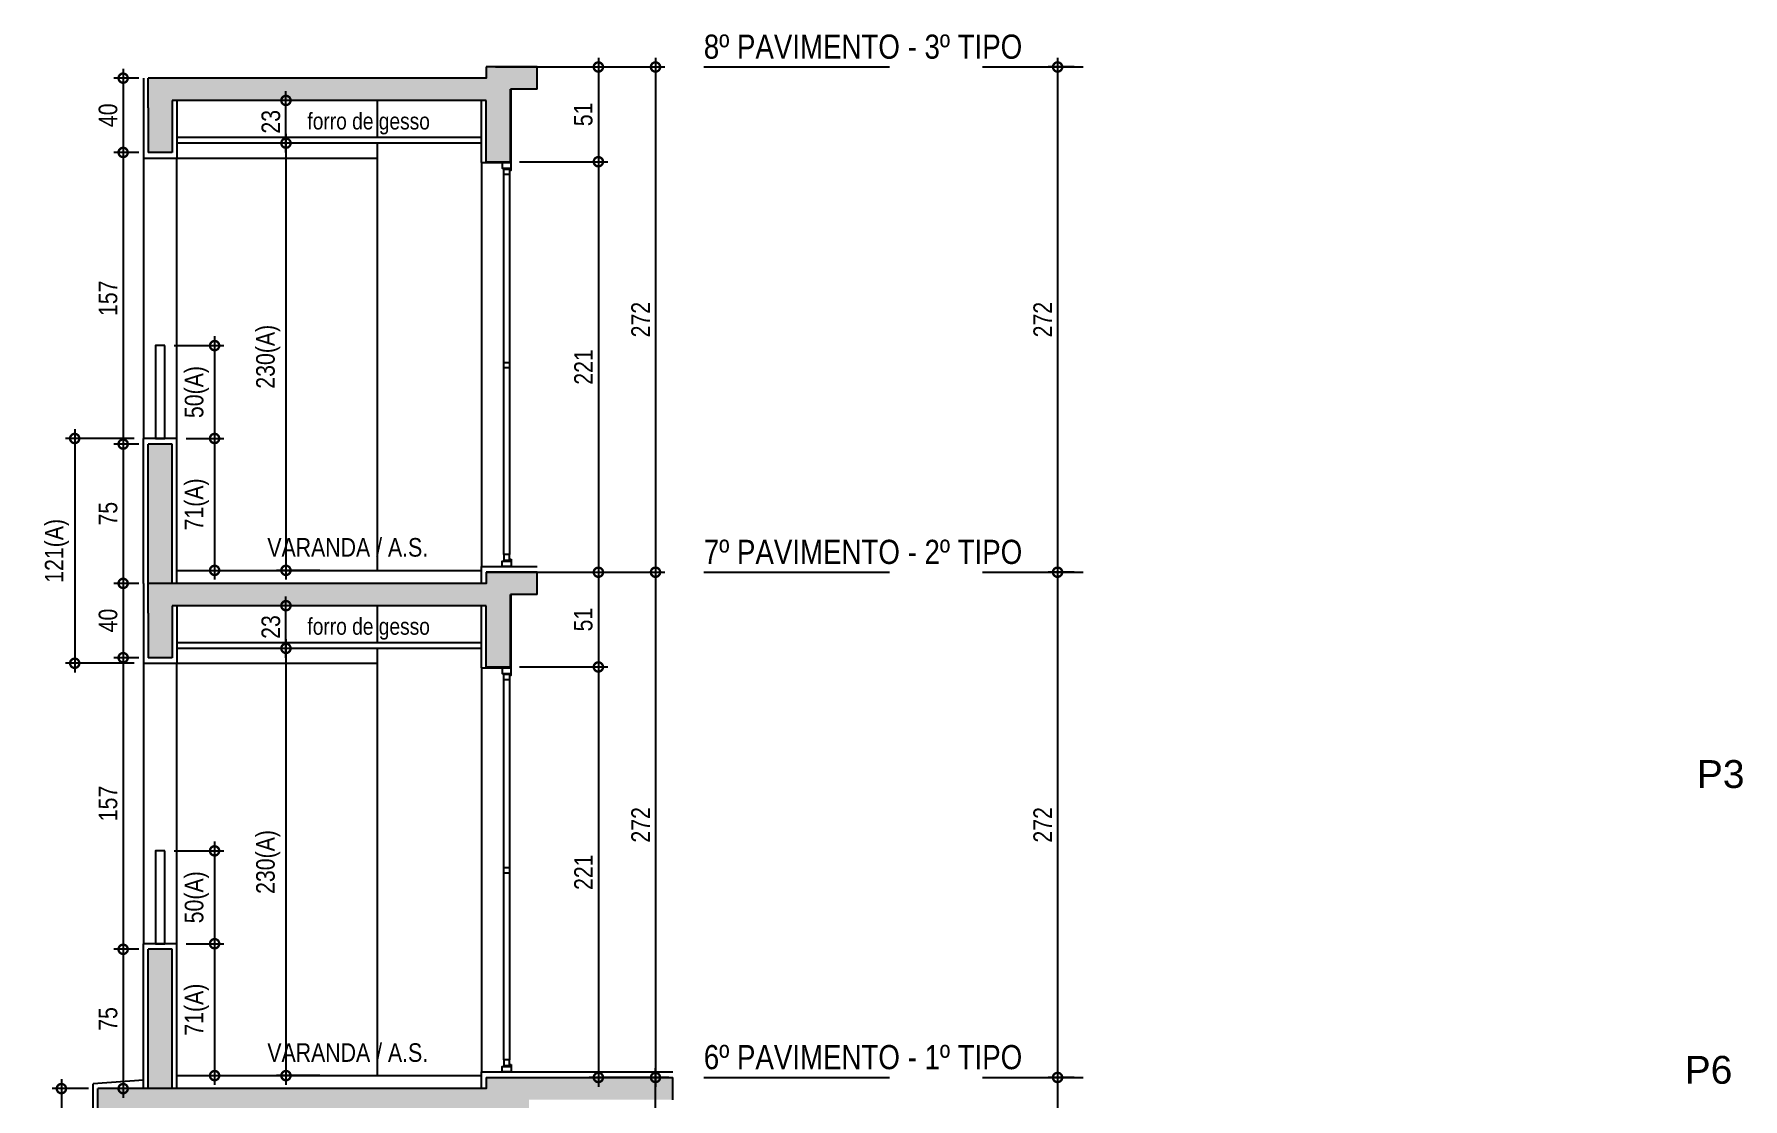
# Model space of a CAD drawing. Header units: millimetres. Extents: x -123 to 570, y -34 to 184.
# Drawn here: x 27.77 to 36.97, y -28.99 to -23.26 of the extents above; entities that cross this region are included whole.
import ezdxf
from ezdxf.enums import TextEntityAlignment as Align

# ---------------------------------------------------------------- set-up
doc = ezdxf.new("R2010")
doc.units = ezdxf.units.MM
doc.linetypes.add('DASHEDX2', pattern=[1.5, 1, -0.5])
for name, color, linetype in [('AR-CAIXILHO', 1, 'Continuous'), ('ARQ-ALV ACAB', 4, 'Continuous'), ('ARQ-ALV OSSO', 5, 'Continuous'), ('ARQ-AUX', 7, 'Continuous'), ('ARQ-AUX1', 1, 'Continuous'), ('ARQ-CAX', 1, 'Continuous'), ('ARQ-DIM', 2, 'Continuous'), ('ARQ-PRJ', 7, 'DASHEDX2'), ('ARQ-TXT', 2, 'Continuous'), ('ES-CORTE', 2, 'Continuous'), ('TIPO$0$9', 232, 'Continuous')]:
    doc.layers.add(name, color=color, linetype=linetype)
doc.styles.add('Adesa', font='ARIALN.TTF')
doc.styles.add('TIPO$0$Standard', font='arial.ttf')
doc.dimstyles.new('ADESA 1-0050', dxfattribs={"dimtxt": 0.1, "dimasz": 0.1, "dimexe": 0.05, "dimexo": 0.05, "dimgap": 0.03, "dimtad": 1, "dimdec": 1, "dimlfac": 100, "dimzin": 12, "dimtxsty": 'Adesa', "dimblk": 'DOTSMALL', "dimcen": 1, "dimdle": 0.05, "dimclrd": 1, "dimclre": 1, "dimclrt": 256, "dimazin": 3, "dimtm": 1e-09, "dimtfac": 1, "dimtdec": 1, "dimtmove": 1, "dimatfit": 0, "dimldrblk": 'DOTSMALL', "dimfxl": 0.8, "dimtvp": 2, "dimtolj": 1, "dimtzin": 0, "dimarcsym": 0})

# ---------------------------------------------------------------- blocks, each defined once
blk = doc.blocks.new('TIPO')
at = {"layer": 'TIPO$0$9', "linetype": 'Continuous', "style": 'TIPO$0$Standard'}
for s, p in [('P6', (-36.6548, 28.9107, 0)), ('P3', (-36.7204, 27.3183, 0))]:
    blk.add_text(s, height=0.15, rotation=180, dxfattribs=at).set_placement(p)
blk = doc.blocks.new('_DotSmall')
at = {"color": 0, "linetype": 'ByBlock', "const_width": 0.5}
blk.add_lwpolyline([(-0.0625, 0, 1), (0.0625, 0, 1)], format="xyb", close=True, dxfattribs=at)
blk = doc.blocks.new('*D640')
at = {"layer": 'Defpoints', "color": 0, "transparency": 16777216}
for p in [(30.3336, -23.9468, 0), (30.5044, -26.1568), (30.8074, -26.1568)]:
    blk.add_point(p, dxfattribs=at)
at = {"layer": 'ES-CORTE', "color": 1, "lineweight": -2, "transparency": 16777216}
for p, q in [((30.8074, -23.8968), (30.8074, -26.2068)), ((30.3836, -23.9468), (30.8574, -23.9468)), ((30.5544, -26.1568), (30.8574, -26.1568))]:
    blk.add_line(p, q, dxfattribs=at)
at = {"layer": 'ES-CORTE', "color": 1, "lineweight": -2, "transparency": 16777216, "xscale": 0.1, "yscale": 0.1, "zscale": 0.1}
for p, rotation in [((30.8074, -23.9468), 90), ((30.8074, -26.1568), 270)]:
    blk.add_blockref('_DotSmall', p, dxfattribs=dict(at, rotation=rotation))
at = {"layer": 'ES-CORTE', "transparency": 16777216, "insert": (30.7272, -25.0518), "char_height": 0.1, "attachment_point": 5, "rotation": 90, "style": 'Adesa'}
blk.add_mtext('\\A1;221', dxfattribs=at)
blk = doc.blocks.new('*D641')
at = {"layer": 'Defpoints', "color": 0, "transparency": 16777216}
for p in [(30.2036, -23.4368, 0), (30.3336, -23.9468, 0), (30.8074, -23.9468)]:
    blk.add_point(p, dxfattribs=at)
at = {"layer": 'ES-CORTE', "color": 1, "lineweight": -2, "transparency": 16777216}
for p, q in [((30.2536, -23.4368), (30.8574, -23.4368)), ((30.8074, -23.3868), (30.8074, -23.9968)), ((30.3836, -23.9468), (30.8574, -23.9468))]:
    blk.add_line(p, q, dxfattribs=at)
at = {"layer": 'ES-CORTE', "color": 1, "lineweight": -2, "transparency": 16777216, "xscale": 0.1, "yscale": 0.1, "zscale": 0.1}
for p, rotation in [((30.8074, -23.4368), 90), ((30.8074, -23.9468), 270)]:
    blk.add_blockref('_DotSmall', p, dxfattribs=dict(at, rotation=rotation))
at = {"layer": 'ES-CORTE', "transparency": 16777216, "insert": (30.7263, -23.6918), "char_height": 0.1, "attachment_point": 5, "rotation": 90, "style": 'Adesa'}
blk.add_mtext('\\A1;51', dxfattribs=at)
blk = doc.blocks.new('*U639')
at = {"color": 7, "linetype": 'ByBlock', "ltscale": 0.5}
for p, q in [((-0.01, 2.1404), (-0.01, 0.0646)), ((-0.04, 0.0646), (-0.04, 1.07))]:
    blk.add_line(p, q, dxfattribs=at)
blk.add_lwpolyline([(-0.04, 1.1), (-0.04, 2.1104)], dxfattribs=at)
at = {"layer": 'AR-CAIXILHO'}
for p, q in [((-0.05, 2.1454, 0), (-0.005, 2.1454, 0)), ((-0.05, 2.1454, 0), (-0.005, 2.1454, 0)), ((-0.045, 2.1454, 0), (-0.005, 2.1454, 0)), ((-0.05, 0.0296, 0), (-0.005, 0.0296, 0)), ((-0.05, 0.0296, 0), (-0.005, 0.0296, 0)), ((-0.045, 0.0296, 0), (-0.005, 0.0296, 0))]:
    blk.add_line(p, q, dxfattribs=at)
for points in [[(0, 2.1354), (0, 2.175), (0, 2.175), (0, 2.175), (-0.05, 2.175), (-0.05, 2.175), (-0.05, 2.175), (-0.05, 2.1454), (-0.05, 2.1454), (-0.005, 2.1454), (-0.005, 2.1354), (0, 2.1354), (0, 2.1354), (0, 2.1354)], [(0, 0.0396), (0, 0), (0, 0), (0, 0), (-0.05, 0), (-0.05, 0), (-0.05, 0), (-0.05, 0.0296), (-0.05, 0.0296), (-0.005, 0.0296), (-0.005, 0.0396), (0, 0.0396), (0, 0.0396), (0, 0.0396)]]:
    blk.add_lwpolyline(points, dxfattribs=at)
at = {"layer": 'AR-CAIXILHO', "color": 1}
for points in [[(-0.04, 2.1404), (-0.01, 2.1404), (-0.01, 2.1104), (-0.04, 2.1104)], [(-0.04, 1.1), (-0.01, 1.1), (-0.01, 1.07), (-0.04, 1.07)], [(-0.04, 0.0346), (-0.01, 0.0346), (-0.01, 0.0646), (-0.04, 0.0646)]]:
    blk.add_lwpolyline(points, close=True, dxfattribs=at)
at = {"layer": 'ARQ-CAX'}
for points in [[(-0.04, 2.1404), (-0.01, 2.1404)], [(-0.04, 0.0346), (-0.01, 0.0346)]]:
    blk.add_lwpolyline(points, dxfattribs=at)
blk = doc.blocks.new('*D648')
at = {"layer": 'Defpoints', "color": 0, "transparency": 16777216}
for p in [(30.8011, -23.4368, 0), (30.7059, -26.1568, 0), (31.1148, -26.1568)]:
    blk.add_point(p, dxfattribs=at)
at = {"layer": 'ES-CORTE', "color": 1, "lineweight": -2, "transparency": 16777216}
for p, q in [((30.8511, -23.4368), (31.1648, -23.4368)), ((31.1148, -23.3868), (31.1148, -26.2068)), ((30.7559, -26.1568), (31.1648, -26.1568))]:
    blk.add_line(p, q, dxfattribs=at)
at = {"layer": 'ES-CORTE', "color": 1, "lineweight": -2, "transparency": 16777216, "xscale": 0.1, "yscale": 0.1, "zscale": 0.1}
for p, rotation in [((31.1148, -23.4368), 90), ((31.1148, -26.1568), 270)]:
    blk.add_blockref('_DotSmall', p, dxfattribs=dict(at, rotation=rotation))
at = {"layer": 'ES-CORTE', "transparency": 16777216, "insert": (31.0345, -24.7968), "char_height": 0.1, "attachment_point": 5, "rotation": 90, "style": 'Adesa'}
blk.add_mtext('\\A1;272', dxfattribs=at)
blk = doc.blocks.new('*D663')
at = {"layer": 'ARQ-DIM', "color": 1, "lineweight": -2, "transparency": 16777216}
for p, q in [((28.3086, -25.4368), (27.9387, -25.4368)), ((27.9887, -25.3868), (27.9887, -26.6968)), ((28.3086, -26.6468), (27.9387, -26.6468))]:
    blk.add_line(p, q, dxfattribs=at)
at = {"layer": 'Defpoints', "color": 0, "transparency": 16777216}
for p in [(28.3586, -25.4368), (27.9887, -26.6468), (28.3586, -26.6468)]:
    blk.add_point(p, dxfattribs=at)
at = {"layer": 'ARQ-DIM', "color": 1, "lineweight": -2, "transparency": 16777216, "xscale": 0.1, "yscale": 0.1, "zscale": 0.1}
for p, rotation in [((27.9887, -25.4368), 90), ((27.9887, -26.6468), 270)]:
    blk.add_blockref('_DotSmall', p, dxfattribs=dict(at, rotation=rotation))
at = {"layer": 'ARQ-DIM', "transparency": 16777216, "insert": (27.8931, -26.0418), "char_height": 0.1, "attachment_point": 5, "rotation": 90, "style": 'Adesa'}
blk.add_mtext('\\A1;121(A)', dxfattribs=at)
blk = doc.blocks.new('*D664')
at = {"layer": 'ARQ-DIM', "color": 1, "lineweight": -2, "transparency": 16777216}
for p, q in [((28.3336, -25.4668), (28.1994, -25.4668)), ((28.2494, -25.4168), (28.2494, -26.2668)), ((28.3336, -26.2168), (28.1994, -26.2168))]:
    blk.add_line(p, q, dxfattribs=at)
at = {"layer": 'Defpoints', "color": 0, "transparency": 16777216}
for p in [(28.3836, -25.4668), (28.2494, -26.2168), (28.3836, -26.2168, 0)]:
    blk.add_point(p, dxfattribs=at)
at = {"layer": 'ARQ-DIM', "color": 1, "lineweight": -2, "transparency": 16777216, "xscale": 0.1, "yscale": 0.1, "zscale": 0.1}
for p, rotation in [((28.2494, -25.4668), 90), ((28.2494, -26.2168), 270)]:
    blk.add_blockref('_DotSmall', p, dxfattribs=dict(at, rotation=rotation))
at = {"layer": 'ARQ-DIM', "transparency": 16777216, "insert": (28.1686, -25.8418), "char_height": 0.1, "attachment_point": 5, "rotation": 90, "style": 'Adesa'}
blk.add_mtext('\\A1;75', dxfattribs=at)
blk = doc.blocks.new('*D665')
at = {"layer": 'ARQ-DIM', "color": 1, "lineweight": -2, "transparency": 16777216}
for p, q in [((28.2494, -26.1668), (28.2494, -26.6668)), ((28.3336, -26.2168), (28.1994, -26.2168)), ((28.3336, -26.6168), (28.1994, -26.6168))]:
    blk.add_line(p, q, dxfattribs=at)
at = {"layer": 'Defpoints', "color": 0, "transparency": 16777216}
for p in [(28.3836, -26.2168, 0), (28.2494, -26.6168), (28.3836, -26.6168)]:
    blk.add_point(p, dxfattribs=at)
at = {"layer": 'ARQ-DIM', "color": 1, "lineweight": -2, "transparency": 16777216, "xscale": 0.1, "yscale": 0.1, "zscale": 0.1}
for p, rotation in [((28.2494, -26.2168), 90), ((28.2494, -26.6168), 270)]:
    blk.add_blockref('_DotSmall', p, dxfattribs=dict(at, rotation=rotation))
at = {"layer": 'ARQ-DIM', "transparency": 16777216, "insert": (28.1684, -26.4168), "char_height": 0.1, "attachment_point": 5, "rotation": 90, "style": 'Adesa'}
blk.add_mtext('\\A1;40', dxfattribs=at)
blk = doc.blocks.new('*D666')
at = {"layer": 'ARQ-DIM', "color": 1, "lineweight": -2, "transparency": 16777216}
for p, q in [((28.3336, -23.8968), (28.1994, -23.8968)), ((28.2494, -23.8468), (28.2494, -25.5168)), ((28.3336, -25.4668), (28.1994, -25.4668))]:
    blk.add_line(p, q, dxfattribs=at)
at = {"layer": 'Defpoints', "color": 0, "transparency": 16777216}
for p in [(28.3836, -23.8968, 0), (28.2494, -25.4668), (28.3836, -25.4668)]:
    blk.add_point(p, dxfattribs=at)
at = {"layer": 'ARQ-DIM', "color": 1, "lineweight": -2, "transparency": 16777216, "xscale": 0.1, "yscale": 0.1, "zscale": 0.1}
for p, rotation in [((28.2494, -23.8968), 90), ((28.2494, -25.4668), 270)]:
    blk.add_blockref('_DotSmall', p, dxfattribs=dict(at, rotation=rotation))
at = {"layer": 'ARQ-DIM', "transparency": 16777216, "insert": (28.1684, -24.6818), "char_height": 0.1, "attachment_point": 5, "rotation": 90, "style": 'Adesa'}
blk.add_mtext('\\A1;157', dxfattribs=at)
blk = doc.blocks.new('*D667')
at = {"layer": 'ARQ-DIM', "color": 1, "lineweight": -2, "transparency": 16777216}
for p, q in [((28.2494, -23.4468), (28.2494, -23.9468)), ((28.3336, -23.4968), (28.1994, -23.4968)), ((28.3336, -23.8968), (28.1994, -23.8968))]:
    blk.add_line(p, q, dxfattribs=at)
at = {"layer": 'Defpoints', "color": 0, "transparency": 16777216}
for p in [(28.3836, -23.4968, 0), (28.2494, -23.8968), (28.3836, -23.8968, 0)]:
    blk.add_point(p, dxfattribs=at)
at = {"layer": 'ARQ-DIM', "color": 1, "lineweight": -2, "transparency": 16777216, "xscale": 0.1, "yscale": 0.1, "zscale": 0.1}
for p, rotation in [((28.2494, -23.4968), 90), ((28.2494, -23.8968), 270)]:
    blk.add_blockref('_DotSmall', p, dxfattribs=dict(at, rotation=rotation))
at = {"layer": 'ARQ-DIM', "transparency": 16777216, "insert": (28.1684, -23.6968), "char_height": 0.1, "attachment_point": 5, "rotation": 90, "style": 'Adesa'}
blk.add_mtext('\\A1;40', dxfattribs=at)
blk = doc.blocks.new('*D668')
at = {"layer": 'ARQ-DIM', "color": 1, "lineweight": -2, "transparency": 16777216}
for p, q in [((28.5886, -25.4368), (28.7916, -25.4368)), ((28.7416, -25.3868), (28.7416, -26.1968)), ((28.5886, -26.1468), (28.7916, -26.1468))]:
    blk.add_line(p, q, dxfattribs=at)
at = {"layer": 'Defpoints', "color": 0, "transparency": 16777216}
for p in [(28.5386, -25.4368), (28.5386, -26.1468, 0), (28.7416, -26.1468)]:
    blk.add_point(p, dxfattribs=at)
at = {"layer": 'ARQ-DIM', "color": 1, "lineweight": -2, "transparency": 16777216, "xscale": 0.1, "yscale": 0.1, "zscale": 0.1}
for p, rotation in [((28.7416, -25.4368), 90), ((28.7416, -26.1468), 270)]:
    blk.add_blockref('_DotSmall', p, dxfattribs=dict(at, rotation=rotation))
at = {"layer": 'ARQ-DIM', "transparency": 16777216, "insert": (28.6461, -25.7918), "char_height": 0.1, "attachment_point": 5, "rotation": 90, "style": 'Adesa'}
blk.add_mtext('\\A1;71(A)', dxfattribs=at)
blk = doc.blocks.new('*D669')
at = {"layer": 'ARQ-DIM', "color": 1, "lineweight": -2, "transparency": 16777216}
for p, q in [((29.1257, -23.7968), (29.1257, -26.1968)), ((29.3086, -23.8468), (29.0757, -23.8468)), ((29.3086, -26.1468), (29.0757, -26.1468))]:
    blk.add_line(p, q, dxfattribs=at)
at = {"layer": 'Defpoints', "color": 0, "transparency": 16777216}
for p in [(29.3586, -23.8468, 0), (29.1257, -26.1468), (29.3586, -26.1468, 0)]:
    blk.add_point(p, dxfattribs=at)
at = {"layer": 'ARQ-DIM', "color": 1, "lineweight": -2, "transparency": 16777216, "xscale": 0.1, "yscale": 0.1, "zscale": 0.1}
for p, rotation in [((29.1257, -23.8468), 90), ((29.1257, -26.1468), 270)]:
    blk.add_blockref('_DotSmall', p, dxfattribs=dict(at, rotation=rotation))
at = {"layer": 'ARQ-DIM', "transparency": 16777216, "insert": (29.0302, -24.9968), "char_height": 0.1, "attachment_point": 5, "rotation": 90, "style": 'Adesa'}
blk.add_mtext('\\A1;230(A)', dxfattribs=at)
blk = doc.blocks.new('*D670')
at = {"layer": 'ARQ-DIM', "color": 1, "lineweight": -2, "transparency": 16777216}
for p, q in [((29.1422, -23.6168), (29.0757, -23.6168)), ((29.1257, -23.8968), (29.1257, -23.5668)), ((29.1422, -23.8468), (29.0757, -23.8468))]:
    blk.add_line(p, q, dxfattribs=at)
at = {"layer": 'Defpoints', "color": 0, "transparency": 16777216}
for p in [(29.1257, -23.6168), (29.1922, -23.6168, 0), (29.1922, -23.8468)]:
    blk.add_point(p, dxfattribs=at)
at = {"layer": 'ARQ-DIM', "color": 1, "lineweight": -2, "transparency": 16777216, "xscale": 0.1, "yscale": 0.1, "zscale": 0.1}
for p, rotation in [((29.1257, -23.6168), 90), ((29.1257, -23.8468), 270)]:
    blk.add_blockref('_DotSmall', p, dxfattribs=dict(at, rotation=rotation))
at = {"layer": 'ARQ-DIM', "transparency": 16777216, "insert": (29.0447, -23.7318), "char_height": 0.1, "attachment_point": 5, "rotation": 90, "style": 'Adesa'}
blk.add_mtext('\\A1;23', dxfattribs=at)
blk = doc.blocks.new('*D649')
at = {"layer": 'Defpoints', "color": 0, "transparency": 16777216}
for p in [(30.3336, -26.6668, 0), (30.8074, -28.8768), (31.2361, -28.8768)]:
    blk.add_point(p, dxfattribs=at)
at = {"layer": 'ES-CORTE', "color": 1, "lineweight": -2, "transparency": 16777216}
for p, q in [((30.3836, -26.6668), (30.8574, -26.6668)), ((30.8074, -26.6168), (30.8074, -28.9268)), ((31.1861, -28.8768), (30.7574, -28.8768))]:
    blk.add_line(p, q, dxfattribs=at)
at = {"layer": 'ES-CORTE', "color": 1, "lineweight": -2, "transparency": 16777216, "xscale": 0.1, "yscale": 0.1, "zscale": 0.1}
for p, rotation in [((30.8074, -26.6668), 90), ((30.8074, -28.8768), 270)]:
    blk.add_blockref('_DotSmall', p, dxfattribs=dict(at, rotation=rotation))
at = {"layer": 'ES-CORTE', "transparency": 16777216, "insert": (30.7272, -27.7718), "char_height": 0.1, "attachment_point": 5, "rotation": 90, "style": 'Adesa'}
blk.add_mtext('\\A1;221', dxfattribs=at)
blk = doc.blocks.new('*D650')
at = {"layer": 'Defpoints', "color": 0, "transparency": 16777216}
for p in [(30.2036, -26.1568, 0), (30.3336, -26.6668, 0), (30.8074, -26.6668)]:
    blk.add_point(p, dxfattribs=at)
at = {"layer": 'ES-CORTE', "color": 1, "lineweight": -2, "transparency": 16777216}
for p, q in [((30.8074, -26.1068), (30.8074, -26.7168)), ((30.2536, -26.1568), (30.8574, -26.1568)), ((30.3836, -26.6668), (30.8574, -26.6668))]:
    blk.add_line(p, q, dxfattribs=at)
at = {"layer": 'ES-CORTE', "color": 1, "lineweight": -2, "transparency": 16777216, "xscale": 0.1, "yscale": 0.1, "zscale": 0.1}
for p, rotation in [((30.8074, -26.1568), 90), ((30.8074, -26.6668), 270)]:
    blk.add_blockref('_DotSmall', p, dxfattribs=dict(at, rotation=rotation))
at = {"layer": 'ES-CORTE', "transparency": 16777216, "insert": (30.7263, -26.4118), "char_height": 0.1, "attachment_point": 5, "rotation": 90, "style": 'Adesa'}
blk.add_mtext('\\A1;51', dxfattribs=at)
blk = doc.blocks.new('*U638')
at = {"color": 7, "linetype": 'ByBlock', "ltscale": 0.5}
for p, q in [((-0.01, 2.1404), (-0.01, 0.0646)), ((-0.04, 0.0646), (-0.04, 1.07))]:
    blk.add_line(p, q, dxfattribs=at)
blk.add_lwpolyline([(-0.04, 1.1), (-0.04, 2.1104)], dxfattribs=at)
at = {"layer": 'AR-CAIXILHO'}
for p, q in [((-0.05, 2.1454, 0), (-0.005, 2.1454, 0)), ((-0.05, 2.1454, 0), (-0.005, 2.1454, 0)), ((-0.045, 2.1454, 0), (-0.005, 2.1454, 0)), ((-0.05, 0.0296, 0), (-0.005, 0.0296, 0)), ((-0.05, 0.0296, 0), (-0.005, 0.0296, 0)), ((-0.045, 0.0296, 0), (-0.005, 0.0296, 0))]:
    blk.add_line(p, q, dxfattribs=at)
for points in [[(0, 2.1354), (0, 2.175), (0, 2.175), (0, 2.175), (-0.05, 2.175), (-0.05, 2.175), (-0.05, 2.175), (-0.05, 2.1454), (-0.05, 2.1454), (-0.005, 2.1454), (-0.005, 2.1354), (0, 2.1354), (0, 2.1354), (0, 2.1354)], [(0, 0.0396), (0, 0), (0, 0), (0, 0), (-0.05, 0), (-0.05, 0), (-0.05, 0), (-0.05, 0.0296), (-0.05, 0.0296), (-0.005, 0.0296), (-0.005, 0.0396), (0, 0.0396), (0, 0.0396), (0, 0.0396)]]:
    blk.add_lwpolyline(points, dxfattribs=at)
at = {"layer": 'AR-CAIXILHO', "color": 1}
for points in [[(-0.04, 2.1404), (-0.01, 2.1404), (-0.01, 2.1104), (-0.04, 2.1104)], [(-0.04, 1.1), (-0.01, 1.1), (-0.01, 1.07), (-0.04, 1.07)], [(-0.04, 0.0346), (-0.01, 0.0346), (-0.01, 0.0646), (-0.04, 0.0646)]]:
    blk.add_lwpolyline(points, close=True, dxfattribs=at)
at = {"layer": 'ARQ-CAX'}
for points in [[(-0.04, 2.1404), (-0.01, 2.1404)], [(-0.04, 0.0346), (-0.01, 0.0346)]]:
    blk.add_lwpolyline(points, dxfattribs=at)
blk = doc.blocks.new('*D651')
at = {"layer": 'Defpoints', "color": 0, "transparency": 16777216}
for p in [(30.8011, -26.1568, 0), (30.7059, -28.8768, 0), (31.1148, -28.8768)]:
    blk.add_point(p, dxfattribs=at)
at = {"layer": 'ES-CORTE', "color": 1, "lineweight": -2, "transparency": 16777216}
for p, q in [((31.1148, -26.1068), (31.1148, -28.9268)), ((30.8511, -26.1568), (31.1648, -26.1568)), ((30.7559, -28.8768), (31.1648, -28.8768))]:
    blk.add_line(p, q, dxfattribs=at)
at = {"layer": 'ES-CORTE', "color": 1, "lineweight": -2, "transparency": 16777216, "xscale": 0.1, "yscale": 0.1, "zscale": 0.1}
for p, rotation in [((31.1148, -26.1568), 90), ((31.1148, -28.8768), 270)]:
    blk.add_blockref('_DotSmall', p, dxfattribs=dict(at, rotation=rotation))
at = {"layer": 'ES-CORTE', "transparency": 16777216, "insert": (31.0345, -27.5168), "char_height": 0.1, "attachment_point": 5, "rotation": 90, "style": 'Adesa'}
blk.add_mtext('\\A1;272', dxfattribs=at)
blk = doc.blocks.new('*D671')
at = {"layer": 'ARQ-DIM', "color": 1, "lineweight": -2, "transparency": 16777216}
for p, q in [((28.2494, -26.5668), (28.2494, -28.2368)), ((28.3336, -26.6168), (28.1994, -26.6168)), ((28.3336, -28.1868), (28.1994, -28.1868))]:
    blk.add_line(p, q, dxfattribs=at)
at = {"layer": 'Defpoints', "color": 0, "transparency": 16777216}
for p in [(28.3836, -26.6168, 0), (28.2494, -28.1868), (28.3836, -28.1868)]:
    blk.add_point(p, dxfattribs=at)
at = {"layer": 'ARQ-DIM', "color": 1, "lineweight": -2, "transparency": 16777216, "xscale": 0.1, "yscale": 0.1, "zscale": 0.1}
for p, rotation in [((28.2494, -26.6168), 90), ((28.2494, -28.1868), 270)]:
    blk.add_blockref('_DotSmall', p, dxfattribs=dict(at, rotation=rotation))
at = {"layer": 'ARQ-DIM', "transparency": 16777216, "insert": (28.1684, -27.4018), "char_height": 0.1, "attachment_point": 5, "rotation": 90, "style": 'Adesa'}
blk.add_mtext('\\A1;157', dxfattribs=at)
blk = doc.blocks.new('*D652')
at = {"layer": 'ARQ-DIM', "color": 1, "lineweight": -2, "transparency": 16777216}
for p, q in [((28.7416, -28.1068), (28.7416, -28.9168)), ((28.5886, -28.1568), (28.7916, -28.1568)), ((28.5886, -28.8668), (28.7916, -28.8668))]:
    blk.add_line(p, q, dxfattribs=at)
at = {"layer": 'Defpoints', "color": 0, "transparency": 16777216}
for p in [(28.5386, -28.1568), (28.5386, -28.8668, 0), (28.7416, -28.8668)]:
    blk.add_point(p, dxfattribs=at)
at = {"layer": 'ARQ-DIM', "color": 1, "lineweight": -2, "transparency": 16777216, "xscale": 0.1, "yscale": 0.1, "zscale": 0.1}
for p, rotation in [((28.7416, -28.1568), 90), ((28.7416, -28.8668), 270)]:
    blk.add_blockref('_DotSmall', p, dxfattribs=dict(at, rotation=rotation))
at = {"layer": 'ARQ-DIM', "transparency": 16777216, "insert": (28.6461, -28.5118), "char_height": 0.1, "attachment_point": 5, "rotation": 90, "style": 'Adesa'}
blk.add_mtext('\\A1;71(A)', dxfattribs=at)
blk = doc.blocks.new('*D653')
at = {"layer": 'ARQ-DIM', "color": 1, "lineweight": -2, "transparency": 16777216}
for p, q in [((29.3086, -26.5668), (29.0757, -26.5668)), ((29.1257, -26.5168), (29.1257, -28.9168)), ((29.3086, -28.8668), (29.0757, -28.8668))]:
    blk.add_line(p, q, dxfattribs=at)
at = {"layer": 'Defpoints', "color": 0, "transparency": 16777216}
for p in [(29.3586, -26.5668, 0), (29.1257, -28.8668), (29.3586, -28.8668, 0)]:
    blk.add_point(p, dxfattribs=at)
at = {"layer": 'ARQ-DIM', "color": 1, "lineweight": -2, "transparency": 16777216, "xscale": 0.1, "yscale": 0.1, "zscale": 0.1}
for p, rotation in [((29.1257, -26.5668), 90), ((29.1257, -28.8668), 270)]:
    blk.add_blockref('_DotSmall', p, dxfattribs=dict(at, rotation=rotation))
at = {"layer": 'ARQ-DIM', "transparency": 16777216, "insert": (29.0302, -27.7168), "char_height": 0.1, "attachment_point": 5, "rotation": 90, "style": 'Adesa'}
blk.add_mtext('\\A1;230(A)', dxfattribs=at)
blk = doc.blocks.new('*D654')
at = {"layer": 'ARQ-DIM', "color": 1, "lineweight": -2, "transparency": 16777216}
for p, q in [((29.1257, -26.6168), (29.1257, -26.2868)), ((29.1422, -26.3368), (29.0757, -26.3368)), ((29.1422, -26.5668), (29.0757, -26.5668))]:
    blk.add_line(p, q, dxfattribs=at)
at = {"layer": 'Defpoints', "color": 0, "transparency": 16777216}
for p in [(29.1257, -26.3368), (29.1922, -26.3368, 0), (29.1922, -26.5668)]:
    blk.add_point(p, dxfattribs=at)
at = {"layer": 'ARQ-DIM', "color": 1, "lineweight": -2, "transparency": 16777216, "xscale": 0.1, "yscale": 0.1, "zscale": 0.1}
for p, rotation in [((29.1257, -26.3368), 90), ((29.1257, -26.5668), 270)]:
    blk.add_blockref('_DotSmall', p, dxfattribs=dict(at, rotation=rotation))
at = {"layer": 'ARQ-DIM', "transparency": 16777216, "insert": (29.0447, -26.4518), "char_height": 0.1, "attachment_point": 5, "rotation": 90, "style": 'Adesa'}
blk.add_mtext('\\A1;23', dxfattribs=at)
blk = doc.blocks.new('*D658')
at = {"layer": 'ARQ-DIM', "color": 1, "lineweight": -2, "transparency": 16777216}
for p, q in [((28.2494, -28.1368), (28.2494, -28.9868)), ((28.3336, -28.1868), (28.1994, -28.1868)), ((28.3336, -28.9368), (28.1994, -28.9368))]:
    blk.add_line(p, q, dxfattribs=at)
at = {"layer": 'Defpoints', "color": 0, "transparency": 16777216}
for p in [(28.3836, -28.1868, 0), (28.2494, -28.9368), (28.3836, -28.9368)]:
    blk.add_point(p, dxfattribs=at)
at = {"layer": 'ARQ-DIM', "color": 1, "lineweight": -2, "transparency": 16777216, "xscale": 0.1, "yscale": 0.1, "zscale": 0.1}
for p, rotation in [((28.2494, -28.1868), 90), ((28.2494, -28.9368), 270)]:
    blk.add_blockref('_DotSmall', p, dxfattribs=dict(at, rotation=rotation))
at = {"layer": 'ARQ-DIM', "transparency": 16777216, "insert": (28.1686, -28.5618), "char_height": 0.1, "attachment_point": 5, "rotation": 90, "style": 'Adesa'}
blk.add_mtext('\\A1;75', dxfattribs=at)
blk = doc.blocks.new('*D660')
at = {"layer": 'ARQ-DIM', "color": 1, "lineweight": -2, "transparency": 16777216}
for p, q in [((28.0636, -28.9368), (27.8671, -28.9368)), ((27.9171, -28.8868), (27.9171, -30.6268)), ((28.0636, -30.5768), (27.8671, -30.5768))]:
    blk.add_line(p, q, dxfattribs=at)
at = {"layer": 'Defpoints', "color": 0, "transparency": 16777216}
for p in [(28.1136, -28.9368, 0), (27.9171, -30.5768), (28.1136, -30.5768, 0)]:
    blk.add_point(p, dxfattribs=at)
at = {"layer": 'ARQ-DIM', "color": 1, "lineweight": -2, "transparency": 16777216, "xscale": 0.1, "yscale": 0.1, "zscale": 0.1}
for p, rotation in [((27.9171, -28.9368), 90), ((27.9171, -30.5768), 270)]:
    blk.add_blockref('_DotSmall', p, dxfattribs=dict(at, rotation=rotation))
at = {"layer": 'ARQ-DIM', "transparency": 16777216, "insert": (27.8361, -29.7568), "char_height": 0.1, "attachment_point": 5, "rotation": 90, "style": 'Adesa'}
blk.add_mtext('\\A1;164', dxfattribs=at)
blk = doc.blocks.new('*D645')
at = {"layer": 'ARQ-DIM', "color": 1, "lineweight": -2, "transparency": 16777216}
for p, q in [((30.8397, -28.8768), (31.1648, -28.8768)), ((31.1148, -31.3468), (31.1148, -28.8268)), ((30.8397, -31.2968), (31.1648, -31.2968))]:
    blk.add_line(p, q, dxfattribs=at)
at = {"layer": 'Defpoints', "color": 0, "transparency": 16777216}
for p in [(30.7897, -28.8768), (31.1148, -28.8768), (30.7897, -31.2968)]:
    blk.add_point(p, dxfattribs=at)
at = {"layer": 'ARQ-DIM', "color": 1, "lineweight": -2, "transparency": 16777216, "xscale": 0.1, "yscale": 0.1, "zscale": 0.1}
for p, rotation in [((31.1148, -28.8768), 90), ((31.1148, -31.2968), 270)]:
    blk.add_blockref('_DotSmall', p, dxfattribs=dict(at, rotation=rotation))
at = {"layer": 'ARQ-DIM', "transparency": 16777216, "insert": (31.0345, -30.0868), "char_height": 0.1, "attachment_point": 5, "rotation": 90, "style": 'Adesa'}
blk.add_mtext('\\A1;242', dxfattribs=at)
blk = doc.blocks.new('*D662')
at = {"layer": 'ARQ-DIM', "color": 1, "lineweight": -2, "transparency": 16777216}
for p, q in [((33.3676, -23.4368), (33.229, -23.4368)), ((33.279, -23.3868), (33.279, -26.2068)), ((33.3676, -26.1568), (33.229, -26.1568))]:
    blk.add_line(p, q, dxfattribs=at)
at = {"layer": 'Defpoints', "color": 0, "transparency": 16777216}
for p in [(33.4176, -23.4368, 0), (33.279, -26.1568), (33.4176, -26.1568, 0)]:
    blk.add_point(p, dxfattribs=at)
at = {"layer": 'ARQ-DIM', "color": 1, "lineweight": -2, "transparency": 16777216, "xscale": 0.1, "yscale": 0.1, "zscale": 0.1}
for p, rotation in [((33.279, -23.4368), 90), ((33.279, -26.1568), 270)]:
    blk.add_blockref('_DotSmall', p, dxfattribs=dict(at, rotation=rotation))
at = {"layer": 'ARQ-DIM', "transparency": 16777216, "insert": (33.1988, -24.7968), "char_height": 0.1, "attachment_point": 5, "rotation": 90, "style": 'Adesa'}
blk.add_mtext('\\A1;272', dxfattribs=at)
blk = doc.blocks.new('*D646')
at = {"layer": 'ARQ-DIM', "color": 1, "lineweight": -2, "transparency": 16777216}
for p, q in [((33.279, -26.1068), (33.279, -28.9268)), ((33.3676, -26.1568), (33.229, -26.1568)), ((33.3676, -28.8768), (33.229, -28.8768))]:
    blk.add_line(p, q, dxfattribs=at)
at = {"layer": 'Defpoints', "color": 0, "transparency": 16777216}
for p in [(33.4176, -26.1568, 0), (33.279, -28.8768), (33.4176, -28.8768, 0)]:
    blk.add_point(p, dxfattribs=at)
at = {"layer": 'ARQ-DIM', "color": 1, "lineweight": -2, "transparency": 16777216, "xscale": 0.1, "yscale": 0.1, "zscale": 0.1}
for p, rotation in [((33.279, -26.1568), 90), ((33.279, -28.8768), 270)]:
    blk.add_blockref('_DotSmall', p, dxfattribs=dict(at, rotation=rotation))
at = {"layer": 'ARQ-DIM', "transparency": 16777216, "insert": (33.1988, -27.5168), "char_height": 0.1, "attachment_point": 5, "rotation": 90, "style": 'Adesa'}
blk.add_mtext('\\A1;272', dxfattribs=at)
blk = doc.blocks.new('*D647')
at = {"layer": 'ARQ-DIM', "color": 1, "lineweight": -2, "transparency": 16777216}
for p, q in [((33.3676, -28.8768), (33.229, -28.8768)), ((33.279, -28.8268), (33.279, -33.6068)), ((33.3676, -33.5568), (33.229, -33.5568))]:
    blk.add_line(p, q, dxfattribs=at)
at = {"layer": 'Defpoints', "color": 0, "transparency": 16777216}
for p in [(33.4176, -28.8768, 0), (33.279, -33.5568), (33.4176, -33.5568, 0)]:
    blk.add_point(p, dxfattribs=at)
at = {"layer": 'ARQ-DIM', "color": 1, "lineweight": -2, "transparency": 16777216, "xscale": 0.1, "yscale": 0.1, "zscale": 0.1}
for p, rotation in [((33.279, -28.8768), 90), ((33.279, -33.5568), 270)]:
    blk.add_blockref('_DotSmall', p, dxfattribs=dict(at, rotation=rotation))
at = {"layer": 'ARQ-DIM', "transparency": 16777216, "insert": (33.198, -31.2168), "char_height": 0.1, "attachment_point": 5, "rotation": 90, "style": 'Adesa'}
blk.add_mtext('\\A1;468', dxfattribs=at)
blk = doc.blocks.new('*D1223')
at = {"layer": 'ARQ-DIM', "color": 1, "lineweight": -2, "transparency": 16777216}
for p, q in [((28.7416, -24.8868), (28.7416, -25.4868)), ((28.5236, -24.9368), (28.7916, -24.9368)), ((28.5886, -25.4368), (28.7916, -25.4368))]:
    blk.add_line(p, q, dxfattribs=at)
at = {"layer": 'Defpoints', "color": 0, "transparency": 16777216}
for p in [(28.4736, -24.9368), (28.5386, -25.4368), (28.7416, -25.4368)]:
    blk.add_point(p, dxfattribs=at)
at = {"layer": 'ARQ-DIM', "color": 1, "lineweight": -2, "transparency": 16777216, "xscale": 0.1, "yscale": 0.1, "zscale": 0.1}
for p, rotation in [((28.7416, -24.9368), 90), ((28.7416, -25.4368), 270)]:
    blk.add_blockref('_DotSmall', p, dxfattribs=dict(at, rotation=rotation))
at = {"layer": 'ARQ-DIM', "transparency": 16777216, "insert": (28.6461, -25.1868), "char_height": 0.1, "attachment_point": 5, "rotation": 90, "style": 'Adesa'}
blk.add_mtext('\\A1;50(A)', dxfattribs=at)
blk = doc.blocks.new('*D1224')
at = {"layer": 'ARQ-DIM', "color": 1, "lineweight": -2, "transparency": 16777216}
for p, q in [((28.5236, -27.6568), (28.7916, -27.6568)), ((28.7416, -27.6068), (28.7416, -28.2068)), ((28.5886, -28.1568), (28.7916, -28.1568))]:
    blk.add_line(p, q, dxfattribs=at)
at = {"layer": 'Defpoints', "color": 0, "transparency": 16777216}
for p in [(28.4736, -27.6568), (28.5386, -28.1568), (28.7416, -28.1568)]:
    blk.add_point(p, dxfattribs=at)
at = {"layer": 'ARQ-DIM', "color": 1, "lineweight": -2, "transparency": 16777216, "xscale": 0.1, "yscale": 0.1, "zscale": 0.1}
for p, rotation in [((28.7416, -27.6568), 90), ((28.7416, -28.1568), 270)]:
    blk.add_blockref('_DotSmall', p, dxfattribs=dict(at, rotation=rotation))
at = {"layer": 'ARQ-DIM', "transparency": 16777216, "insert": (28.6461, -27.9068), "char_height": 0.1, "attachment_point": 5, "rotation": 90, "style": 'Adesa'}
blk.add_mtext('\\A1;50(A)', dxfattribs=at)

msp = doc.modelspace()

# ---------------------------------------------------------------- hatches: boundary and pattern name
h = msp.add_hatch(color=8)
h.dxf.hatch_style = 1
h.paths.add_polyline_path([(30.4771, -23.4368), (30.2036, -23.4368), (30.2036, -23.4968), (28.3836, -23.4968), (28.3836, -23.6568), (28.3836, -23.8968), (28.5136, -23.8968), (28.5136, -23.6168), (30.2036, -23.6168), (30.2036, -23.9468), (30.3336, -23.9468), (30.3336, -23.5568), (30.4771, -23.5568)])
h = msp.add_hatch(color=8)
h.dxf.hatch_style = 1
h.paths.add_polyline_path([(28.3836, -26.2168), (28.5136, -26.2168), (28.5136, -25.4668), (28.3836, -25.4668)])
h = msp.add_hatch(color=8)
h.dxf.hatch_style = 1
h.paths.add_polyline_path([(30.3336, -26.2768), (30.4771, -26.2768), (30.4771, -26.1568), (30.2036, -26.1568), (30.2036, -26.2168), (28.3836, -26.2168), (28.3836, -26.3768), (28.3836, -26.6168), (28.5136, -26.6168), (28.5136, -26.3368), (30.2036, -26.3368), (30.2036, -26.6668), (30.3336, -26.6668)])
h = msp.add_hatch(color=8)
h.dxf.hatch_style = 1
h.paths.add_polyline_path([(28.3836, -28.9368), (28.5136, -28.9368), (28.5136, -28.1868), (28.3836, -28.1868)])
h = msp.add_hatch(color=8)
h.dxf.hatch_style = 1
h.paths.add_polyline_path([(28.8136, -29.0568), (30.0836, -29.0568), (30.0836, -30.5768), (30.4336, -30.5768), (30.4336, -28.9968), (31.2088, -28.9968), (31.2088, -28.8768), (30.2036, -28.8768), (30.2036, -28.9368), (28.1136, -28.9368), (28.1136, -30.5768), (28.8136, -30.5768)])

# ---------------------------------------------------------------- linework, layer by layer
at = {"color": 8, "elevation": 0}
for points in [[(30.4771, -23.5568), (30.4771, -23.4368)], [(30.4771, -26.2768), (30.4771, -26.1568)], [(30.4771, -26.2768), (30.4771, -26.1568)], [(31.2088, -28.9968), (31.2088, -28.8768)]]:
    msp.add_lwpolyline(points, dxfattribs=at)
at = {"layer": 'ARQ-ALV ACAB'}
for p, q in [((28.3586, -23.4968, 0), (28.3586, -23.9268, 0)), ((28.5386, -23.6168, 0), (28.5386, -23.9268, 0)), ((30.1786, -23.9518, 0), (30.1786, -23.6168, 0)), ((30.3386, -23.9518, 0), (30.3386, -23.5568, 0)), ((30.1786, -23.9518, 0), (30.3386, -23.9518, 0)), ((28.3586, -26.2168, 0), (28.3586, -25.4368)), ((28.5386, -26.2168, 0), (28.5386, -25.4368, 0)), ((30.1786, -26.1268, 0), (30.4771, -26.1268, 0)), ((30.1786, -26.2168, 0), (30.1786, -26.1268, 0)), ((28.3586, -26.2168, 0), (28.3586, -26.6468)), ((28.3586, -26.2168, 0), (28.3586, -26.6468)), ((30.3386, -26.6718, 0), (30.3386, -26.2768, 0)), ((28.5386, -26.3368, 0), (28.5386, -26.6468, 0)), ((28.5386, -26.3368, 0), (28.5386, -26.6468, 0)), ((30.1786, -26.6718, 0), (30.1786, -26.3368, 0)), ((30.1786, -26.6718, 0), (30.3386, -26.6718, 0)), ((28.3586, -28.9368), (28.3586, -28.1568, 0)), ((28.5386, -28.9368, 0), (28.5386, -28.1568, 0)), ((30.1786, -28.8468, 0), (31.2088, -28.8468, 0)), ((30.1786, -28.9368, 0), (30.1786, -28.8468, 0))]:
    msp.add_line(p, q, dxfattribs=at)
at = {"layer": 'ARQ-ALV ACAB', "elevation": 0}
for points in [[(28.3586, -23.9268), (28.5386, -23.9268)], [(28.5386, -26.1468), (30.1786, -26.1468)], [(28.5386, -28.1568), (28.3586, -28.1568)], [(28.5386, -28.8668), (30.1786, -28.8668)], [(28.3586, -28.8918), (28.0886, -28.9118)], [(28.0886, -30.6068), (28.0886, -28.9118)]]:
    msp.add_lwpolyline(points, dxfattribs=at)
at = {"layer": 'ARQ-ALV ACAB'}
for points in [[(28.5386, -25.4368), (28.3586, -25.4368)], [(28.3586, -26.6468), (28.5386, -26.6468)], [(28.3586, -26.6468), (28.5386, -26.6468)]]:
    msp.add_lwpolyline(points, dxfattribs=at)
at = {"layer": 'ARQ-AUX', "elevation": 0}
for points in [[(28.3586, -23.9268), (28.3586, -25.4368)], [(28.5386, -25.4368), (28.5386, -23.9268)], [(30.1786, -23.9518), (30.1786, -26.1268)], [(28.5386, -28.1568), (28.5386, -26.6468)], [(30.1786, -26.6718), (30.1786, -28.8468)]]:
    msp.add_lwpolyline(points, dxfattribs=at)
at = {"layer": 'ARQ-AUX'}
msp.add_lwpolyline([(28.3586, -26.6468), (28.3586, -28.1568)], dxfattribs=at)
at = {"layer": 'ARQ-AUX1'}
for p, q in [((29.6186, -23.8168, 0), (29.6186, -23.6168, 0)), ((29.6186, -26.1468, 0), (29.6186, -23.8468, 0)), ((29.6186, -26.5368, 0), (29.6186, -26.3368, 0)), ((29.6186, -28.8668, 0), (29.6186, -26.5668, 0))]:
    msp.add_line(p, q, dxfattribs=at)
at = {"layer": 'ARQ-AUX1', "elevation": 0}
for points in [[(30.1786, -23.8168), (28.5386, -23.8168)], [(30.1786, -23.8468), (28.5386, -23.8468)], [(28.5386, -23.9268), (29.6186, -23.9268)], [(30.1786, -26.5368), (28.5386, -26.5368)], [(30.1786, -26.5668), (28.5386, -26.5668)]]:
    msp.add_lwpolyline(points, dxfattribs=at)
at = {"layer": 'ARQ-AUX1'}
msp.add_lwpolyline([(28.4736, -24.9368), (28.4236, -24.9368), (28.4236, -25.4368), (28.4736, -25.4368)], close=True, dxfattribs=at)
msp.add_lwpolyline([(28.5386, -26.6468), (29.6186, -26.6468)], dxfattribs=at)
at = {"layer": 'ARQ-AUX1', "elevation": 0}
msp.add_lwpolyline([(28.4736, -27.6568), (28.4236, -27.6568), (28.4236, -28.1568), (28.4736, -28.1568)], close=True, dxfattribs=at)
at = {"layer": 'ARQ-PRJ', "elevation": 0}
for points in [[(31.3749, -23.4368), (33.4176, -23.4368)], [(31.3749, -26.1568), (33.4176, -26.1568)], [(31.3749, -28.8768), (33.4176, -28.8768)]]:
    msp.add_lwpolyline(points, dxfattribs=at)
at = {"layer": 'ES-CORTE'}
for p, q in [((30.4771, -23.4368, 0), (30.2036, -23.4368, 0)), ((28.5136, -23.6168, 0), (28.5136, -23.8968, 0)), ((30.2036, -23.9468, 0), (30.2036, -23.6168, 0)), ((30.4771, -23.5568, 0), (30.3336, -23.5568, 0)), ((30.3336, -23.9468, 0), (30.3336, -23.5568, 0)), ((28.3836, -23.6568, 0), (28.3836, -23.8968, 0)), ((30.2036, -23.9468, 0), (30.3336, -23.9468, 0)), ((28.3836, -26.2168, 0), (28.3836, -25.4668)), ((28.5136, -26.2168, 0), (28.5136, -25.4668, 0)), ((30.2036, -26.1568, 0), (30.4771, -26.1568, 0)), ((30.4771, -26.1568, 0), (30.2036, -26.1568, 0)), ((30.4771, -26.2768, 0), (30.3336, -26.2768, 0)), ((30.3336, -26.6668, 0), (30.3336, -26.2768, 0)), ((30.4771, -26.2768, 0), (30.3336, -26.2768, 0)), ((30.3336, -26.6668, 0), (30.3336, -26.2768, 0)), ((28.3836, -26.3768, 0), (28.3836, -26.6168)), ((28.3836, -26.3768, 0), (28.3836, -26.6168)), ((28.5136, -26.3368, 0), (28.5136, -26.6168, 0)), ((28.5136, -26.3368, 0), (28.5136, -26.6168, 0)), ((30.2036, -26.6668, 0), (30.2036, -26.3368, 0)), ((30.2036, -26.6668, 0), (30.2036, -26.3368, 0)), ((30.2036, -26.6668, 0), (30.3336, -26.6668, 0)), ((30.2036, -26.6668, 0), (30.3336, -26.6668, 0)), ((28.3836, -28.9368), (28.3836, -28.1868, 0)), ((28.5136, -28.9368, 0), (28.5136, -28.1868, 0)), ((30.2036, -28.8768, 0), (31.2088, -28.8768, 0))]:
    msp.add_line(p, q, dxfattribs=at)
at = {"layer": 'ES-CORTE', "elevation": 0}
for points in [[(30.2036, -23.4368), (30.2036, -23.4968), (28.3836, -23.4968)], [(28.3836, -23.6568), (28.3836, -23.4968)], [(30.2036, -23.6168), (28.5136, -23.6168)], [(30.3336, -23.5568), (30.3336, -23.6168)], [(28.5136, -23.8968), (28.3836, -23.8968)], [(30.2036, -26.1568), (30.2036, -26.2168), (28.3836, -26.2168)], [(30.2036, -26.1568), (30.2036, -26.2168), (28.3836, -26.2168)], [(28.3836, -26.3768), (28.3836, -26.2168)], [(28.3836, -26.3768), (28.3836, -26.2168)], [(30.3336, -26.2768), (30.3336, -26.3368)], [(30.3336, -26.2768), (30.3336, -26.3368)], [(30.2036, -26.3368), (28.5136, -26.3368)], [(30.2036, -26.3368), (28.5136, -26.3368)], [(28.5136, -28.1868), (28.3836, -28.1868)], [(30.2036, -28.8768), (30.2036, -28.9368), (28.1136, -28.9368)], [(28.1136, -30.5768), (28.1136, -28.9368)]]:
    msp.add_lwpolyline(points, dxfattribs=at)
at = {"layer": 'ES-CORTE'}
for points in [[(28.5136, -25.4668), (28.3836, -25.4668)], [(28.5136, -26.6168), (28.3836, -26.6168)], [(28.5136, -26.6168), (28.3836, -26.6168)]]:
    msp.add_lwpolyline(points, dxfattribs=at)

# ---------------------------------------------------------------- block references
at = {"rotation": 180}
msp.add_blockref('TIPO', (0, 0), dxfattribs=at)
at = {"layer": 'ARQ-ALV OSSO'}
for name, p in [('*U639', (30.3386, -26.1268, 0)), ('*U638', (30.3386, -28.8468, 0))]:
    msp.add_blockref(name, p, dxfattribs=at)

# ---------------------------------------------------------------- texts
at = {"layer": 'ARQ-TXT', "ltscale": 0.5, "style": 'Adesa'}
for s, p in [('8º PAVIMENTO - 3º TIPO', (31.3749, -23.3922, 0)), ('7º PAVIMENTO - 2º TIPO', (31.3749, -26.1122, 0)), ('6º PAVIMENTO - 1º TIPO', (31.3749, -28.8322, 0))]:
    msp.add_text(s, height=0.13, dxfattribs=at).set_placement(p)
at = {"layer": 'ARQ-TXT', "style": 'Adesa'}
for s, height, p in [('forro de gesso', 0.09, (29.5709, -23.7393, 0)), ('VARANDA / A.S.', 0.1, (29.4584, -26.0208, 0)), ('forro de gesso', 0.09, (29.5709, -26.4593, 0)), ('VARANDA / A.S.', 0.1, (29.4584, -28.7408, 0))]:
    msp.add_text(s, height=height, dxfattribs=at).set_placement(p, align=Align.MIDDLE)

# ---------------------------------------------------------------- dimensions: what is measured, and where the dimension line sits
at = {"layer": 'ARQ-DIM'}
for base, p1, p2, picture, middle in [((28.2494, -23.8968), (28.3836, -23.4968, 0), (28.3836, -23.8968, 0), '*D667', (28.1684, -23.6968)), ((33.279, -26.1568), (33.4176, -23.4368, 0), (33.4176, -26.1568, 0), '*D662', (33.1988, -24.7968)), ((29.1257, -23.6168), (29.1922, -23.8468), (29.1922, -23.6168, 0), '*D670', (29.0447, -23.7318)), ((28.2494, -25.4668), (28.3836, -23.8968, 0), (28.3836, -25.4668), '*D666', (28.1684, -24.6818)), ((28.2494, -26.2168), (28.3836, -25.4668), (28.3836, -26.2168, 0), '*D664', (28.1686, -25.8418)), ((33.279, -28.8768, 0), (33.4176, -26.1568, 0), (33.4176, -28.8768, 0), '*D646', (33.1988, -27.5168, 0)), ((28.2494, -26.6168), (28.3836, -26.2168, 0), (28.3836, -26.6168), '*D665', (28.1684, -26.4168)), ((29.1257, -26.3368, 0), (29.1922, -26.5668, 0), (29.1922, -26.3368, 0), '*D654', (29.0447, -26.4518, 0)), ((28.2494, -28.1868, 0), (28.3836, -26.6168), (28.3836, -28.1868, 0), '*D671', (28.1684, -27.4018, 0)), ((28.2494, -28.9368), (28.3836, -28.1868, 0), (28.3836, -28.9368), '*D658', (28.1686, -28.5618)), ((31.1148, -28.8768), (30.7897, -31.2968), (30.7897, -28.8768), '*D645', (31.0345, -30.0868)), ((33.279, -33.5568), (33.4176, -28.8768, 0), (33.4176, -33.5568, 0), '*D647', (33.198, -31.2168)), ((27.9171, -30.5768), (28.1136, -28.9368, 0), (28.1136, -30.5768, 0), '*D660', (27.8361, -29.7568))]:
    dim = msp.add_linear_dim(base=base, p1=p1, p2=p2, angle=90, dimstyle='ADESA 1-0050', dxfattribs=at)
    dim.commit()
    dim.dimension.update_dxf_attribs({"geometry": picture, "text_midpoint": middle})
for base, p1, p2, picture, middle in [((29.1257, -26.1468), (29.3586, -23.8468, 0), (29.3586, -26.1468, 0), '*D669', (29.0302, -24.9968)), ((28.7416, -25.4368), (28.4736, -24.9368), (28.5386, -25.4368), '*D1223', (28.6461, -25.1868)), ((27.9887, -26.6468), (28.3586, -25.4368), (28.3586, -26.6468), '*D663', (27.8931, -26.0418)), ((28.7416, -26.1468), (28.5386, -25.4368), (28.5386, -26.1468, 0), '*D668', (28.6461, -25.7918)), ((29.1257, -28.8668, 0), (29.3586, -26.5668, 0), (29.3586, -28.8668, 0), '*D653', (29.0302, -27.7168, 0)), ((28.7416, -28.1568, 0), (28.4736, -27.6568, 0), (28.5386, -28.1568, 0), '*D1224', (28.6461, -27.9068, 0)), ((28.7416, -28.8668, 0), (28.5386, -28.1568, 0), (28.5386, -28.8668, 0), '*D652', (28.6461, -28.5118, 0))]:
    dim = msp.add_linear_dim(base=base, p1=p1, p2=p2, angle=90, text='<>(A)', dimstyle='ADESA 1-0050', dxfattribs=at)
    dim.commit()
    dim.dimension.update_dxf_attribs({"geometry": picture, "text_midpoint": middle})
at = {"layer": 'ES-CORTE'}
for base, p1, p2, picture, middle in [((30.8074, -23.9468, 0), (30.2036, -23.4368, 0), (30.3336, -23.9468, 0), '*D641', (30.7263, -23.6918, 0)), ((31.1148, -26.1568), (30.8011, -23.4368, 0), (30.7059, -26.1568, 0), '*D648', (31.0345, -24.7968)), ((30.8074, -26.1568, 0), (30.3336, -23.9468, 0), (30.5044, -26.1568, 0), '*D640', (30.7272, -25.0518, 0)), ((30.8074, -26.6668, 0), (30.2036, -26.1568, 0), (30.3336, -26.6668, 0), '*D650', (30.7263, -26.4118, 0)), ((31.1148, -28.8768, 0), (30.8011, -26.1568, 0), (30.7059, -28.8768, 0), '*D651', (31.0345, -27.5168, 0)), ((30.8074, -28.8768, 0), (30.3336, -26.6668, 0), (31.2361, -28.8768, 0), '*D649', (30.7272, -27.7718, 0))]:
    dim = msp.add_linear_dim(base=base, p1=p1, p2=p2, angle=90, dimstyle='ADESA 1-0050', dxfattribs=at)
    dim.commit()
    dim.dimension.update_dxf_attribs({"geometry": picture, "text_midpoint": middle})

doc.saveas('drawing.dxf')
